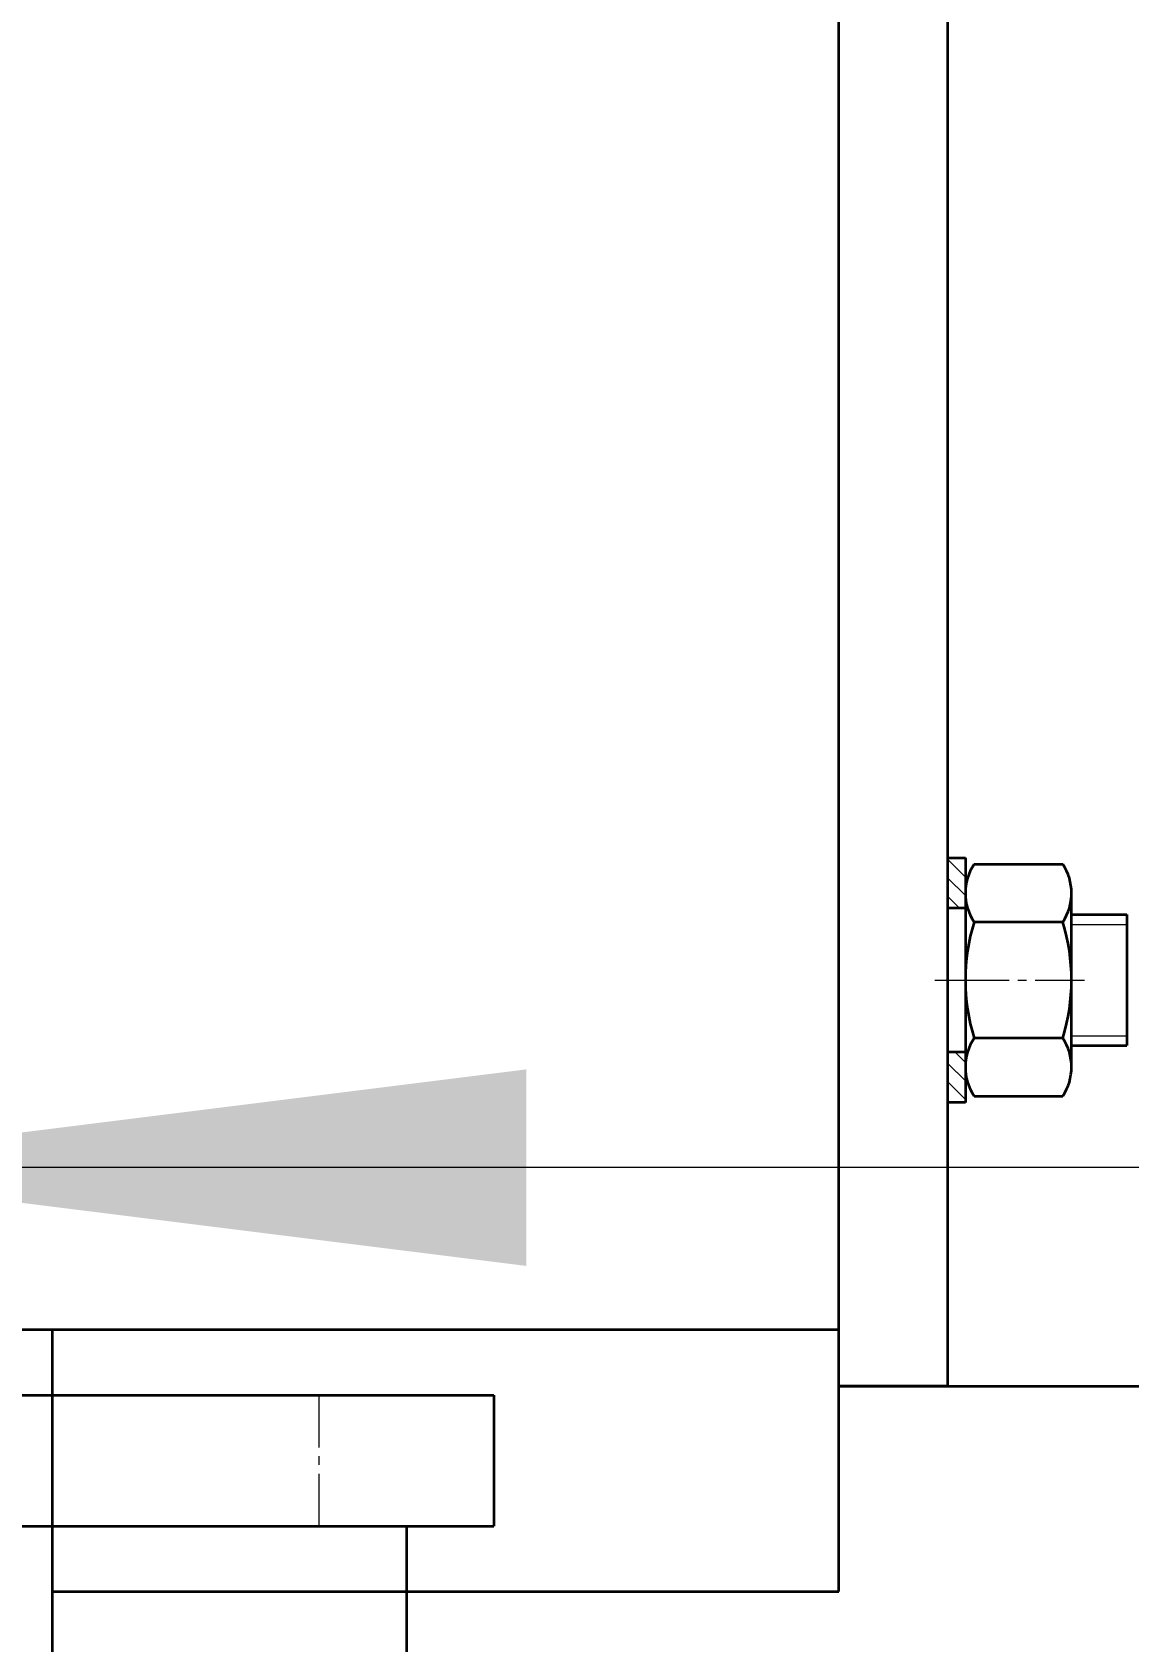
# Model space of a CAD drawing. Header units: millimetres. Extents: x -17820 to 17820, y -12600 to 12600.
# Drawn here: x 6649.9 to 6901, y 5481.4 to 5849.9 of the extents above; entities that cross this region are included whole.
import ezdxf

# ---------------------------------------------------------------- set-up
doc = ezdxf.new("R2010")
doc.units = ezdxf.units.MM
doc.linetypes.add('点画线', pattern=[18, 12, -2, 2, -2])
doc.layers.get('0').update_dxf_attribs({"lineweight": 35})
for name, color, linetype, lineweight in [('EB0_1_1_1_1_1_1_1_1_1_1_1_1_1_1_1_1_1_1_1', 7, 'Continuous', 35), ('EB0_1_1_1_1_1_1_1_1_1_1_1_1_1_1_1_1_1_1_1_1_1_1_1_1_1_1_1_1_1', 7, 'Continuous', 35), ('EB0_1_1_1_1_1_1_1_1_1_1_1_1_1_1_1_1_1_1_1_1_1_1_1_1_1_1_1_1_1_1_1_1', 7, 'Continuous', 35), ('中心线层', 1, '点画线', 18), ('剖面线层', 4, 'Continuous', 18), ('尺寸线层', 3, 'Continuous', 18), ('细实线层', 2, 'Continuous', 18)]:
    doc.layers.add(name, color=color, linetype=linetype, lineweight=lineweight)
doc.styles.add('机械', font='isocp', dxfattribs={"width": 0.667, "bigfont": 'gbcbig.shx'})
doc.dimstyles.new('标准', dxfattribs={"dimscale": 60, "dimtxt": 4, "dimasz": 3, "dimexe": 1, "dimexo": 0, "dimgap": 0.76128, "dimtad": 1, "dimdec": 1, "dimdsep": 46, "dimtxsty": '机械', "dimblk": '_CAXARROW', "dimcen": 0, "dimdle": 4, "dimclrt": 2, "dimaunit": 1, "dimazin": 2, "dimtfac": 0.707107, "dimtdec": 3, "dimtmove": 0, "dimatfit": 3, "dimfxl": 0, "dimfrac": 2, "dimtolj": 1, "dimlwd": 18, "dimarcsym": 0})
pattern_1 = [(315, (0, 0), (2.12132, 2.12132), [])]

# ---------------------------------------------------------------- blocks, each defined once
blk = doc.blocks.new('*X67')
at = {"layer": 'EB0_1_1_1_1_1_1_1_1_1_1_1_1_1_1_1_1_1_1_1_1_1_1_1_1_1_1_1_1_1_1_1_1'}
for p, q in [((2, 26.56), (22.3, 26.56)), ((0, -19.92), (0, 19.92)), ((24.3, -19.92), (24.3, 19.92)), ((22.3, 13.28), (2, 13.28)), ((22.3, -13.28), (2, -13.28)), ((2, -26.56), (22.3, -26.56))]:
    blk.add_line(p, q, dxfattribs=at)
for centre, radius, start, end in [((12, 19.92), 12, 146.4113, 213.5887), ((12.3, 19.92), 12, 326.4113, 33.5887), ((45, 0), 45, 162.8371, 197.1629), ((-20.7, 0), 45, 342.8371, 17.1629), ((12, -19.92), 12, 146.4113, 213.5887), ((12.3, -19.92), 12, 326.4113, 33.5887)]:
    blk.add_arc(centre, radius, start, end, dxfattribs=at)
at = {"layer": '中心线层', "linetype": '点画线', "lineweight": 18}
blk.add_line((-2, 0), (27.3, 0), dxfattribs=at)
blk = doc.blocks.new('*X68')
at = {"layer": '剖面线层', "linetype": 'Continuous', "lineweight": 18}
h = blk.add_hatch(dxfattribs=at)
h.set_pattern_fill('无图案', color=256, scale=3, angle=315, style=0, pattern_type=0)
h.set_pattern_definition(pattern_1)
edge = h.paths.add_edge_path(flags=0)
edge.add_line((0, 16.5), (0, 28))
edge.add_line((4, 16.5), (0, 16.5))
edge.add_line((4, 28), (4, 16.5))
edge.add_line((0, 28), (4, 28))
h = blk.add_hatch(dxfattribs=at)
h.set_pattern_fill('无图案', color=256, scale=3, angle=315, style=0, pattern_type=0)
h.set_pattern_definition(pattern_1)
edge = h.paths.add_edge_path(flags=0)
edge.add_line((0, -28), (0, -16.5))
edge.add_line((4, -28), (0, -28))
edge.add_line((4, -16.5), (4, -28))
edge.add_line((0, -16.5), (4, -16.5))
at = {"layer": 'EB0_1_1_1_1_1_1_1_1_1_1_1_1_1_1_1_1_1_1_1_1_1_1_1_1_1_1_1_1_1_1_1_1'}
for p, q in [((0, -28), (0, 28)), ((0, 28), (4, 28)), ((4, 28), (4, -28)), ((0, 16.5), (4, 16.5)), ((4, -16.5), (0, -16.5)), ((4, -28), (0, -28))]:
    blk.add_line(p, q, dxfattribs=at)
at = {"layer": '中心线层', "color": 1, "linetype": '点画线', "lineweight": 18}
blk.add_line((-3, 0), (7, 0), dxfattribs=at)
blk = doc.blocks.new('*X69')
at = {"layer": 'EB0_1_1_1_1_1_1_1_1_1_1_1_1_1_1_1_1_1_1_1_1_1_1_1_1_1_1_1_1_1_1_1_1'}
for p, q in [((-39, -168), (-39, 412)), ((-239, -108), (-39, -108)), ((-219, -168), (-219, -108)), ((-219, -168), (-39, -168))]:
    blk.add_line(p, q, dxfattribs=at)
blk = doc.blocks.new('*X186')
at = {"layer": '尺寸线层', "linetype": 'Continuous', "lineweight": 18}
for points in [[(11014.34, 9122.92), (10991.84, 8942.92), (11036.84, 8942.92)], [(11014.34, 4347.92), (10991.84, 4527.92), (11036.84, 4527.92)]]:
    blk.add_hatch(color=0, dxfattribs=at).paths.add_polyline_path(points, flags=0)
at = {"layer": '尺寸线层', "color": 0, "linetype": 'Continuous'}
for p, q in [((6587.04, 9122.92), (11074.34, 9122.92)), ((8682.04, 4347.92), (11074.34, 4347.92))]:
    blk.add_line(p, q, dxfattribs=at)
at = {"layer": '尺寸线层', "color": 0, "linetype": 'Continuous', "lineweight": 18}
blk.add_line((11014.34, 4347.92), (11014.34, 9122.92), dxfattribs=at)
at = {"layer": '尺寸线层', "color": 2, "insert": (10848.66, 6735.42), "char_height": 240, "width": 919.3166, "attachment_point": 5, "rotation": 90, "line_spacing_factor": 0.939812, "style": '机械'}
blk.add_mtext('\\T1.1;4775', dxfattribs=at)
blk = doc.blocks.new('_CAXARROW')
blk.add_hatch(color=2).paths.add_polyline_path([(0, 0), (-1, 0.125), (-1, -0.125)], flags=0)
blk = doc.blocks.new('*X189')
at = {"layer": '尺寸线层', "linetype": 'Continuous', "lineweight": 18}
for points in [[(6583.04, 5589.97), (6763.04, 5567.47), (6763.04, 5612.47)], [(7637.04, 5589.97), (7457.04, 5567.47), (7457.04, 5612.47)]]:
    blk.add_hatch(color=0, dxfattribs=at).paths.add_polyline_path(points, flags=0)
at = {"layer": '尺寸线层', "color": 0, "linetype": 'Continuous'}
for p, q in [((6583.04, 5205.92), (6583.04, 5649.97)), ((7637.04, 5591.42), (7637.04, 5529.97))]:
    blk.add_line(p, q, dxfattribs=at)
at = {"layer": '尺寸线层', "color": 0, "linetype": 'Continuous', "lineweight": 18}
blk.add_line((7637.04, 5589.97), (6583.04, 5589.97), dxfattribs=at)
at = {"layer": '尺寸线层', "color": 2, "insert": (7110.04, 5755.65), "char_height": 240, "width": 850.7109, "attachment_point": 5, "line_spacing_factor": 0.939812, "style": '机械'}
blk.add_mtext('\\T1.1;1050', dxfattribs=at)
blk = doc.blocks.new('*X203')
at = {"layer": '尺寸线层', "linetype": 'Continuous', "lineweight": 18}
for points in [[(6075.54, 9740.27), (6255.54, 9717.77), (6255.54, 9762.77)], [(9180.54, 9740.27), (9000.54, 9717.77), (9000.54, 9762.77)]]:
    blk.add_hatch(color=0, dxfattribs=at).paths.add_polyline_path(points, flags=0)
at = {"layer": '尺寸线层', "color": 0, "linetype": 'Continuous'}
for p, q in [((6075.54, 5567.92), (6075.54, 9800.27)), ((9180.54, 6254.42), (9180.54, 9800.27))]:
    blk.add_line(p, q, dxfattribs=at)
at = {"layer": '尺寸线层', "color": 0, "linetype": 'Continuous', "lineweight": 18}
blk.add_line((9180.54, 9740.27), (6075.54, 9740.27), dxfattribs=at)
at = {"layer": '尺寸线层', "color": 2, "insert": (7628.04, 9905.95), "char_height": 240, "width": 827.8423, "attachment_point": 5, "line_spacing_factor": 0.939812, "style": '机械'}
blk.add_mtext('\\T1.1;3105', dxfattribs=at)
blk = doc.blocks.new('*X210')
at = {"layer": 'EB0_1_1_1_1_1_1_1_1_1_1_1_1_1_1_1_1_1_1_1'}
for p, q in [((-908.58, 138.18), (-908.58, 108.18)), ((-888.58, 138.18), (-908.58, 138.18)), ((-263.58, 138.18), (-888.58, 138.18)), ((-253.58, 108.18), (-908.58, 108.18)), ((-888.58, 108.18), (-888.58, 28.18))]:
    blk.add_line(p, q, dxfattribs=at)
at = {"layer": '中心线层', "linetype": '点画线', "lineweight": 18}
blk.add_line((-868.58, 108.18), (-868.58, 138.18), dxfattribs=at)

msp = doc.modelspace()

# ---------------------------------------------------------------- linework, layer by layer
at = {"layer": 'EB0_1_1_1_1_1_1_1_1_1_1_1_1_1_1_1_1_1_1_1_1_1_1_1_1_1_1_1_1_1_1_1_1'}
for p, q in [((6834.54, 5539.92), (6834.54, 6025.92)), ((6859.54, 5539.92), (6859.54, 6025.92)), ((6859.54, 5647.92), (6900.54, 5647.92)), ((6900.54, 5647.92), (6900.54, 5617.92)), ((6859.54, 5617.92), (6900.54, 5617.92)), ((6654.54, 5551.92), (6794.54, 5551.92)), ((6654.54, 5469.92), (6654.54, 5551.92)), ((6794.54, 5539.92), (6794.54, 5551.92)), ((6654.54, 5539.92), (8619.54, 5539.92)), ((6859.54, 5539.92), (6834.54, 5539.92))]:
    msp.add_line(p, q, dxfattribs=at)
at = {"layer": '细实线层'}
for p, q in [((6859.54, 5645.67), (6900.54, 5645.67)), ((6859.54, 5620.17), (6900.54, 5620.17))]:
    msp.add_line(p, q, dxfattribs=at)

# ---------------------------------------------------------------- next in the draw order: wipeouts: each hides what was drawn before it
msp.add_wipeout([(6834.54, 5552.92), (6834.54, 5492.92), (6834.54, 5492.92), (6654.54, 5492.92), (6654.54, 5492.92), (6654.54, 5552.92), (6654.54, 5552.92), (6634.54, 5552.92), (6634.54, 5552.92), (6634.54, 6012.92), (6634.54, 6012.92), (6654.54, 6012.92), (6654.54, 6012.92), (6654.54, 6072.92), (6654.54, 6072.92), (6834.54, 6072.92), (6834.54, 6072.92), (6834.54, 6012.92), (6834.54, 6012.92)]).dxf.layer = 'EB0_1_1_1_1_1_1_1_1_1_1_1_1_1_1_1_1_1_1_1_1_1_1_1_1_1_1_1_1_1_1_1_1'
at = {"linetype": 'Continuous', "lineweight": 35}
msp.add_wipeout([(6887.84, 5632.92), (6887.84, 5613), (6885.84, 5606.36), (6885.97, 5606.56), (6886.09, 5606.76), (6886.21, 5606.96), (6886.33, 5607.16), (6886.44, 5607.37), (6886.55, 5607.57), (6886.65, 5607.78), (6886.75, 5608), (6886.85, 5608.21), (6886.94, 5608.43), (6887.03, 5608.64), (6887.11, 5608.86), (6887.19, 5609.09), (6887.26, 5609.31), (6887.33, 5609.53), (6887.4, 5609.76), (6887.46, 5609.98), (6887.52, 5610.21), (6887.57, 5610.44), (6887.62, 5610.67), (6887.66, 5610.9), (6887.7, 5611.13), (6887.73, 5611.36), (6887.76, 5611.6), (6887.79, 5611.83), (6887.81, 5612.06), (6887.82, 5612.3), (6887.84, 5612.53), (6887.84, 5612.76), (6887.84, 5613), (6885.84, 5606.36), (6865.55, 5606.36), (6863.54, 5613), (6863.55, 5612.76), (6863.55, 5612.53), (6863.57, 5612.3), (6863.58, 5612.06), (6863.6, 5611.83), (6863.63, 5611.6), (6863.66, 5611.36), (6863.69, 5611.13), (6863.73, 5610.9), (6863.77, 5610.67), (6863.82, 5610.44), (6863.87, 5610.21), (6863.93, 5609.98), (6863.99, 5609.76), (6864.06, 5609.53), (6864.13, 5609.31), (6864.2, 5609.09), (6864.28, 5608.86), (6864.36, 5608.64), (6864.45, 5608.43), (6864.54, 5608.21), (6864.64, 5608), (6864.74, 5607.78), (6864.84, 5607.57), (6864.95, 5607.37), (6865.06, 5607.16), (6865.18, 5606.96), (6865.3, 5606.76), (6865.42, 5606.56), (6865.55, 5606.36), (6863.54, 5613), (6863.54, 5632.92), (6863.54, 5632.92), (6863.54, 5652.84), (6865.55, 5659.48), (6865.42, 5659.28), (6865.3, 5659.08), (6865.18, 5658.88), (6865.06, 5658.67), (6864.95, 5658.47), (6864.84, 5658.26), (6864.74, 5658.05), (6864.64, 5657.84), (6864.54, 5657.62), (6864.45, 5657.41), (6864.36, 5657.19), (6864.28, 5656.97), (6864.2, 5656.75), (6864.13, 5656.53), (6864.06, 5656.3), (6863.99, 5656.08), (6863.93, 5655.85), (6863.87, 5655.62), (6863.82, 5655.4), (6863.77, 5655.17), (6863.73, 5654.94), (6863.69, 5654.7), (6863.66, 5654.47), (6863.63, 5654.24), (6863.6, 5654.01), (6863.58, 5653.77), (6863.57, 5653.54), (6863.55, 5653.31), (6863.55, 5653.07), (6863.54, 5652.84), (6865.55, 5659.48), (6885.84, 5659.48), (6887.84, 5652.84), (6887.84, 5653.07), (6887.84, 5653.31), (6887.82, 5653.54), (6887.81, 5653.77), (6887.79, 5654.01), (6887.76, 5654.24), (6887.73, 5654.47), (6887.7, 5654.7), (6887.66, 5654.94), (6887.62, 5655.17), (6887.57, 5655.4), (6887.52, 5655.62), (6887.46, 5655.85), (6887.4, 5656.08), (6887.33, 5656.3), (6887.26, 5656.53), (6887.19, 5656.75), (6887.11, 5656.97), (6887.03, 5657.19), (6886.94, 5657.41), (6886.85, 5657.62), (6886.75, 5657.84), (6886.65, 5658.05), (6886.55, 5658.26), (6886.44, 5658.47), (6886.33, 5658.67), (6886.21, 5658.88), (6886.09, 5659.08), (6885.97, 5659.28), (6885.84, 5659.48), (6887.84, 5652.84)], dxfattribs=at).dxf.layer = 'EB0_1_1_1_1_1_1_1_1_1_1_1_1_1_1_1_1_1_1_1_1_1_1_1_1_1_1_1_1_1_1_1_1'

# ---------------------------------------------------------------- next in the draw order: block references
at = {"layer": 'EB0_1_1_1_1_1_1_1_1_1_1_1_1_1_1_1_1_1_1_1_1_1_1_1_1_1_1_1_1_1', "xscale": -1}
msp.add_blockref('*X210', (5846.96, 5399.73), dxfattribs=at)
at = {"layer": 'EB0_1_1_1_1_1_1_1_1_1_1_1_1_1_1_1_1_1_1_1_1_1_1_1_1_1_1_1_1_1_1_1_1'}
msp.add_blockref('*X69', (6873.54, 5660.92), dxfattribs=at)
at = {"layer": 'EB0_1_1_1_1_1_1_1_1_1_1_1_1_1_1_1_1_1_1_1_1_1_1_1_1_1_1_1_1_1_1_1_1', "linetype": 'Continuous', "lineweight": 35}
msp.add_blockref('*X67', (6863.54, 5632.92), dxfattribs=at)

# ---------------------------------------------------------------- next in the draw order: wipeouts: each hides what was drawn before it
at = {"linetype": 'Continuous', "lineweight": 35}
msp.add_wipeout([(6863.54, 5632.92), (6863.54, 5616.42), (6863.54, 5616.42), (6863.54, 5604.92), (6863.54, 5604.92), (6859.54, 5604.92), (6859.54, 5604.92), (6859.54, 5616.42), (6859.54, 5616.42), (6859.54, 5632.92), (6859.54, 5632.92), (6859.54, 5649.42), (6859.54, 5649.42), (6859.54, 5660.92), (6859.54, 5660.92), (6863.54, 5660.92), (6863.54, 5660.92), (6863.54, 5649.42), (6863.54, 5649.42)], dxfattribs=at).dxf.layer = 'EB0_1_1_1_1_1_1_1_1_1_1_1_1_1_1_1_1_1_1_1_1_1_1_1_1_1_1_1_1_1_1_1_1'

# ---------------------------------------------------------------- next in the draw order: block references
at = {"layer": 'EB0_1_1_1_1_1_1_1_1_1_1_1_1_1_1_1_1_1_1_1_1_1_1_1_1_1_1_1_1_1_1_1_1', "linetype": 'Continuous', "lineweight": 35}
msp.add_blockref('*X68', (6859.54, 5632.92), dxfattribs=at)

# ---------------------------------------------------------------- next in the draw order: dimensions: what is measured, and where the dimension line sits
at = {"layer": '尺寸线层'}
dim = msp.add_linear_dim(base=(6075.54, 9740.27), p1=(9180.54, 6254.42), p2=(6075.54, 5567.92), dimstyle='标准', override={"dimsah": 1, "dimtfill": 1, "dimtzin": 8}, dxfattribs=at)
dim.commit()
dim.dimension.update_dxf_attribs({"geometry": '*X203', "text_midpoint": (7628.04, 9740.27)})
dim = msp.add_linear_dim(base=(11014.34, 9122.92), p1=(8682.04, 4347.92), p2=(6587.04, 9122.92), angle=90, dimstyle='标准', override={"dimsah": 1, "dimtfac": 1, "dimtfill": 1, "dimtzin": 8}, dxfattribs=at)
dim.commit()
dim.dimension.update_dxf_attribs({"geometry": '*X186', "text_midpoint": (11014.34, 6735.42)})
dim = msp.add_linear_dim(base=(6583.04, 5589.97), p1=(7637.04, 5591.42), p2=(6583.04, 5205.92), text='1050', dimstyle='标准', override={"dimsah": 1, "dimtfill": 1}, dxfattribs=at)
dim.commit()
dim.dimension.update_dxf_attribs({"geometry": '*X189', "text_midpoint": (7110.04, 5589.97)})

doc.saveas('drawing.dxf')
